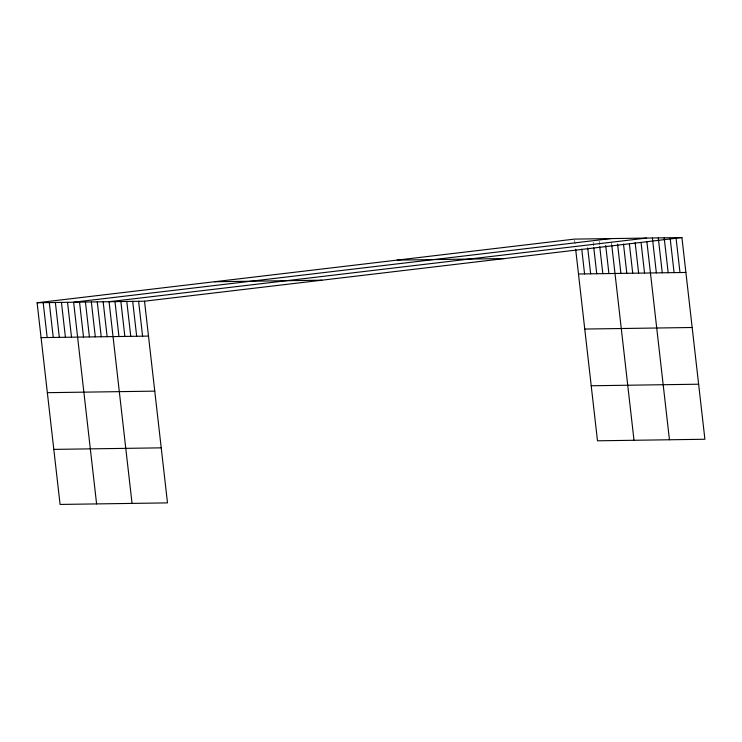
<?xml version="1.0" encoding="UTF-8"?>
<svg xmlns="http://www.w3.org/2000/svg" width="742" height="742" viewBox="0 0 742 742"><rect width="100%" height="100%" fill="white"/><g stroke="black" fill="none" stroke-linecap="round" stroke-linejoin="round"><path stroke-width="0.56" stroke-dasharray="3.71 2.78" d="M611.408 241.957L611.798 245.333M599.109 241.011L599.619 245.509M593.146 242.226L593.665 246.724M574.633 240.232L575.143 244.739"/><path stroke-width="1.11" d="M37.1 302.745L144.514 301.196L167.497 502.891L60.083 504.439L37.1 302.745L574.503 239.109L681.917 237.561L704.9 439.255L597.486 440.804L575.662 249.238M611.028 238.581L73.625 302.217L96.599 503.911M646.477 238.071L109.065 301.706L132.048 503.401M144.514 301.196L681.917 237.561M397.165 260.108L504.579 258.559M578.482 274.002L685.896 272.453M214.447 281.747L321.861 280.198M584.752 329.049L692.165 327.5M41.079 337.629L148.493 336.089M47.349 392.676L154.763 391.136M591.216 385.757L698.63 384.208M53.804 449.392L161.227 447.843M676.008 237.653L679.987 272.537M670.23 238.859L674.079 272.62M664.192 237.82L668.171 272.713M658.284 237.904L662.263 272.796M652.385 237.987L656.355 272.88M646.857 241.447L669.451 439.765M641.079 242.662L644.538 273.047M635.171 242.745L638.63 273.13M629.392 243.96L632.722 273.223M623.484 244.044L626.814 273.306M617.576 244.127L620.906 273.39M611.798 245.333L634.002 440.275M605.704 245.426L608.913 273.566M599.749 246.641L602.829 273.65M593.795 247.847L596.744 273.733M587.701 247.939L590.651 273.826M581.747 249.154L584.566 273.909M138.606 301.28L142.585 336.172M132.697 301.363L136.676 336.256M126.789 301.456L130.768 336.339M120.881 301.54L124.86 336.423M114.973 301.623L118.952 336.516M103.157 301.79L107.136 336.683M97.258 301.873L101.227 336.766M91.349 301.966L95.319 336.849M85.441 302.05L89.411 336.933M79.533 302.133L83.503 337.026M67.531 302.309L71.51 337.193M61.447 302.393L65.426 337.285M55.362 302.476L59.332 337.369M49.278 302.569L53.248 337.462M43.184 302.653L47.163 337.545"/></g></svg>
